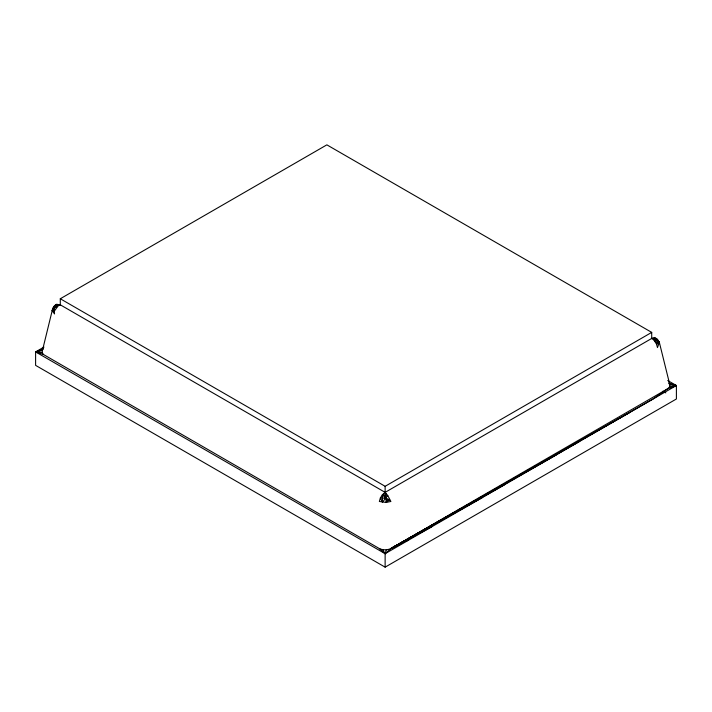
<?xml version="1.0" encoding="UTF-8"?>
<svg xmlns="http://www.w3.org/2000/svg" width="712" height="712" viewBox="0 0 712 712"><rect width="100%" height="100%" fill="white"/><g stroke="black" fill="none" stroke-linecap="round" stroke-linejoin="round"><path stroke-width="1.07" d="M382.442 502.254L382.451 494.653L386.18 493.825L385.13 496.006L387.746 495.507L382.442 502.254L380.377 497.937L386.1 498.24L389.535 499.806L386.038 502.414L386.1 498.24L385.13 496.006L382.451 494.653L380.377 497.937L379.363 501.479L386.038 502.414L390.897 501.479L387.746 495.507L385.13 492.357L60.289 304.816L56.684 304.371L54.735 305.51L52.652 308.75L42.435 350.509L42.15 352.573L43.379 354.451L379.363 548.578C389.642 553.313 399.156 543.06 408.43 540.248M667.731 380.528L676.4 385.53L676.4 398.987L385.13 567.153L385.13 553.696L390.897 548.578L653.1 398.987L667.527 388.859L669.565 386.928L669.85 384.863L659.348 342.383L656.464 338.538L654.381 337.648L651.711 338.449L385.13 492.357L382.451 494.653L387.444 500.42L386.038 502.414M54.735 305.51L54.13 307.709L54.521 313.93L52.261 310.761L52.652 308.75L54.735 305.51L58.215 305.697L60.289 304.816L60.289 298.755L326.87 144.847L651.711 332.388L651.711 338.449L658.84 343.736L657.479 347.563L656.464 344.03L654.381 340.745L654.381 337.648L657.87 340.211L659.214 342.392L658.84 343.736L656.464 344.03L657.87 340.211L654.008 338.512L651.711 338.449M385.13 567.153L35.6 365.354L35.6 351.897L385.13 553.696L386.287 549.913M56.684 304.371L54.219 306.213L54.521 307.272L52.652 308.75L54.13 307.709L56.684 307.397L55.83 305.884L58.215 304.478L58.215 305.697L54.219 311.304L52.261 310.761L56.684 304.371L60.289 304.816M52.261 310.761L54.13 307.709M43.379 354.451L35.6 351.897L43.993 347.055M60.289 298.755L385.13 486.305L651.711 332.388M431.73 526.791L390.897 548.578L667.527 388.859L676.4 385.53L668.621 382.976M379.363 548.578L385.13 553.696L676.4 385.53L669.85 384.863L669.031 383.608M482.416 497.528L390.897 548.578L629.8 412.435M505.422 484.249L390.897 548.578L579.114 441.698M390.897 548.578L556.108 454.986M42.15 352.573L35.6 351.897L43.485 348.942M387.444 500.42L389.535 499.806M35.6 351.897L42.435 350.509M669.565 386.928L676.4 385.53M659.214 342.392L656.464 338.538L657.479 340.906L659.348 342.383M662.917 391.2L665.809 392.873M654.381 337.648L656.17 339.517L654.381 340.745L657.87 340.211L658.84 343.736M53.16 310.103L54.219 311.304M382.709 549.753L385.13 553.696M385.13 486.305L385.13 492.357"/></g></svg>
